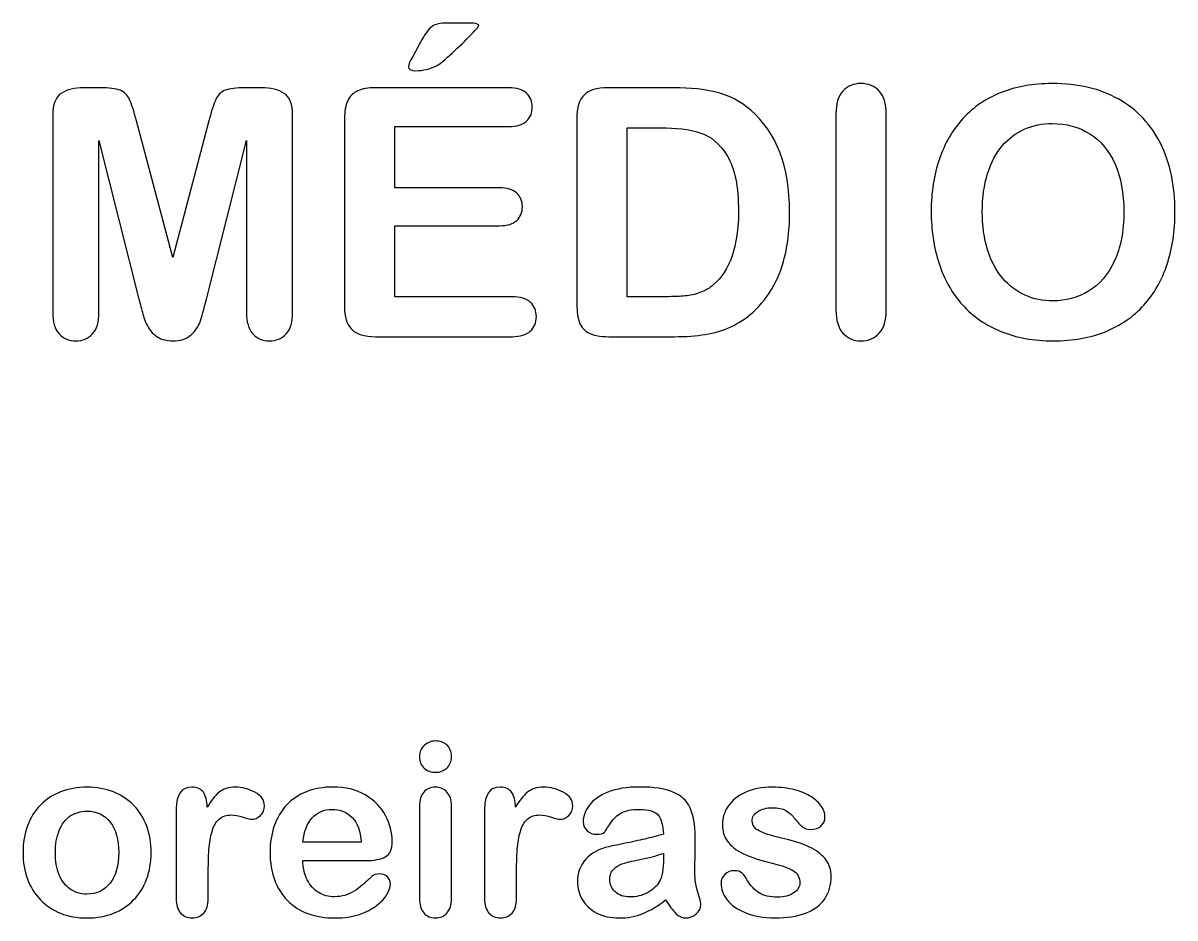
# Model space of a CAD drawing. Header units: millimetres. Extents: x -142 to 129, y -111 to 105.
# Drawn here: x -69.85 to -46.63, y -102.37 to -84.33 of the extents above; entities that cross this region are included whole.
import ezdxf

# ---------------------------------------------------------------- set-up
doc = ezdxf.new("R2010")
doc.units = ezdxf.units.MM
doc.header["$MEASUREMENT"] = 0
doc.layers.add('Layer 1', color=7, linetype='Continuous')

msp = doc.modelspace()

# ---------------------------------------------------------------- linework, layer by layer
at = {"layer": 'Layer 1', "color": 250}
for points, knots in [([(-61.3027, -84.3279), (-61.3027, -84.3279), (-60.8399, -84.3279), (-60.8399, -84.3279), (-60.7231, -84.3279), (-60.6646, -84.3454), (-60.6646, -84.3793), (-60.6646, -84.3968), (-60.7289, -84.4716), (-60.8563, -84.6013), (-60.9848, -84.731), (-61.1134, -84.8549), (-61.2443, -84.9741), (-61.374, -85.0921), (-61.4651, -85.1646), (-61.5154, -85.1891), (-61.6451, -85.2558), (-61.7853, -85.2885), (-61.9338, -85.2885), (-62.0319, -85.2885), (-62.081, -85.2604), (-62.081, -85.2032), (-62.081, -85.1646), (-62.0518, -85.0968), (-61.9922, -85.001), (-61.9922, -85.001), (-61.8379, -84.7147), (-61.8379, -84.7147), (-61.7479, -84.5476), (-61.6708, -84.4412), (-61.6042, -84.3956), (-61.5376, -84.3501), (-61.4371, -84.3279), (-61.3027, -84.3279)], [0, 0, 0, 0, 0.0909091, 0.0909091, 0.0909091, 0.1818182, 0.1818182, 0.1818182, 0.2727273, 0.2727273, 0.2727273, 0.3636364, 0.3636364, 0.3636364, 0.4545455, 0.4545455, 0.4545455, 0.5454545, 0.5454545, 0.5454545, 0.6363636, 0.6363636, 0.6363636, 0.7272727, 0.7272727, 0.7272727, 0.8181818, 0.8181818, 0.8181818, 0.9090909, 0.9090909, 0.9090909, 1, 1, 1, 1]), ([(-67.5163, -89.8952), (-67.5163, -89.8952), (-68.3215, -86.6978), (-68.3215, -86.6978), (-68.3215, -86.6978), (-68.3215, -90.1617), (-68.3215, -90.1617), (-68.3215, -90.3533), (-68.3647, -90.4971), (-68.45, -90.5929), (-68.5353, -90.6887), (-68.6487, -90.7366), (-68.7889, -90.7366), (-68.9257, -90.7366), (-69.0379, -90.6887), (-69.1243, -90.5941), (-69.2108, -90.4994), (-69.2541, -90.3557), (-69.2541, -90.1617), (-69.2541, -90.1617), (-69.2541, -86.1907), (-69.2541, -86.1907), (-69.2541, -85.971), (-69.1968, -85.8237), (-69.0834, -85.7466), (-68.9689, -85.6706), (-68.8146, -85.6321), (-68.6218, -85.6321), (-68.6218, -85.6321), (-68.3063, -85.6321), (-68.3063, -85.6321), (-68.117, -85.6321), (-67.9802, -85.6496), (-67.8949, -85.6835), (-67.8096, -85.7174), (-67.7453, -85.7793), (-67.7044, -85.8681), (-67.6635, -85.9569), (-67.6168, -86.1018), (-67.5642, -86.3028), (-67.5642, -86.3028), (-66.835, -89.0538), (-66.835, -89.0538), (-66.835, -89.0538), (-66.1058, -86.3028), (-66.1058, -86.3028), (-66.0532, -86.1018), (-66.0064, -85.9569), (-65.9655, -85.8681), (-65.9246, -85.7793), (-65.8615, -85.7174), (-65.7762, -85.6835), (-65.6909, -85.6496), (-65.553, -85.6321), (-65.3637, -85.6321), (-65.3637, -85.6321), (-65.0493, -85.6321), (-65.0493, -85.6321), (-64.8553, -85.6321), (-64.7011, -85.6706), (-64.5865, -85.7466), (-64.4732, -85.8237), (-64.4159, -85.971), (-64.4159, -86.1907), (-64.4159, -86.1907), (-64.4159, -90.1617), (-64.4159, -90.1617), (-64.4159, -90.3533), (-64.4591, -90.4971), (-64.5445, -90.5929), (-64.6298, -90.6887), (-64.7443, -90.7366), (-64.8869, -90.7366), (-65.0213, -90.7366), (-65.1323, -90.6887), (-65.2188, -90.5929), (-65.3052, -90.4971), (-65.3485, -90.3533), (-65.3485, -90.1617), (-65.3485, -90.1617), (-65.3485, -86.6978), (-65.3485, -86.6978), (-65.3485, -86.6978), (-66.1537, -89.8952), (-66.1537, -89.8952), (-66.2063, -90.1021), (-66.2483, -90.2552), (-66.2822, -90.3522), (-66.3149, -90.448), (-66.3757, -90.5368), (-66.4645, -90.6163), (-66.5545, -90.6969), (-66.6772, -90.7366), (-66.835, -90.7366), (-66.9542, -90.7366), (-67.0547, -90.7109), (-67.1365, -90.6595), (-67.2183, -90.6081), (-67.2826, -90.5426), (-67.3281, -90.4632), (-67.3737, -90.3825), (-67.4099, -90.2949), (-67.4357, -90.1979), (-67.4625, -90.1009), (-67.4894, -89.9992), (-67.5163, -89.8952)], [0, 0, 0, 0, 0.0285714, 0.0285714, 0.0285714, 0.0571429, 0.0571429, 0.0571429, 0.0857143, 0.0857143, 0.0857143, 0.1142857, 0.1142857, 0.1142857, 0.1428571, 0.1428571, 0.1428571, 0.1714286, 0.1714286, 0.1714286, 0.2, 0.2, 0.2, 0.2285714, 0.2285714, 0.2285714, 0.2571429, 0.2571429, 0.2571429, 0.2857143, 0.2857143, 0.2857143, 0.3142857, 0.3142857, 0.3142857, 0.3428571, 0.3428571, 0.3428571, 0.3714286, 0.3714286, 0.3714286, 0.4, 0.4, 0.4, 0.4285714, 0.4285714, 0.4285714, 0.4571429, 0.4571429, 0.4571429, 0.4857143, 0.4857143, 0.4857143, 0.5142857, 0.5142857, 0.5142857, 0.5428571, 0.5428571, 0.5428571, 0.5714286, 0.5714286, 0.5714286, 0.6, 0.6, 0.6, 0.6285714, 0.6285714, 0.6285714, 0.6571429, 0.6571429, 0.6571429, 0.6857143, 0.6857143, 0.6857143, 0.7142857, 0.7142857, 0.7142857, 0.7428571, 0.7428571, 0.7428571, 0.7714286, 0.7714286, 0.7714286, 0.8, 0.8, 0.8, 0.8285714, 0.8285714, 0.8285714, 0.8571429, 0.8571429, 0.8571429, 0.8857143, 0.8857143, 0.8857143, 0.9142857, 0.9142857, 0.9142857, 0.9428571, 0.9428571, 0.9428571, 0.9714286, 0.9714286, 0.9714286, 1, 1, 1, 1]), ([(-60.0639, -86.4174), (-60.0639, -86.4174), (-62.3545, -86.4174), (-62.3545, -86.4174), (-62.3545, -86.4174), (-62.3545, -87.6514), (-62.3545, -87.6514), (-62.3545, -87.6514), (-60.2451, -87.6514), (-60.2451, -87.6514), (-60.0897, -87.6514), (-59.974, -87.6865), (-59.898, -87.7555), (-59.8209, -87.8244), (-59.7835, -87.9167), (-59.7835, -88.0301), (-59.7835, -88.1434), (-59.8209, -88.2369), (-59.8957, -88.3082), (-59.9716, -88.3795), (-60.0873, -88.4157), (-60.2451, -88.4157), (-60.2451, -88.4157), (-62.3545, -88.4157), (-62.3545, -88.4157), (-62.3545, -88.4157), (-62.3545, -89.8461), (-62.3545, -89.8461), (-62.3545, -89.8461), (-59.9856, -89.8461), (-59.9856, -89.8461), (-59.8255, -89.8461), (-59.7052, -89.8835), (-59.6245, -89.9572), (-59.5427, -90.0308), (-59.5018, -90.1301), (-59.5018, -90.2528), (-59.5018, -90.3709), (-59.5427, -90.4679), (-59.6245, -90.5415), (-59.7052, -90.6151), (-59.8255, -90.6525), (-59.9856, -90.6525), (-59.9856, -90.6525), (-62.7483, -90.6525), (-62.7483, -90.6525), (-62.9692, -90.6525), (-63.1281, -90.6034), (-63.2251, -90.5053), (-63.3221, -90.4071), (-63.3712, -90.2482), (-63.3712, -90.0296), (-63.3712, -90.0296), (-63.3712, -86.2549), (-63.3712, -86.2549), (-63.3712, -86.1089), (-63.349, -85.9897), (-63.3057, -85.8973), (-63.2625, -85.805), (-63.1947, -85.7372), (-63.1024, -85.6952), (-63.0101, -85.6531), (-62.892, -85.6321), (-62.7483, -85.6321), (-62.7483, -85.6321), (-60.0639, -85.6321), (-60.0639, -85.6321), (-59.9015, -85.6321), (-59.7811, -85.6683), (-59.7028, -85.7396), (-59.6245, -85.812), (-59.5848, -85.9067), (-59.5848, -86.0224), (-59.5848, -86.1416), (-59.6245, -86.2374), (-59.7028, -86.3099), (-59.7811, -86.3811), (-59.9015, -86.4174), (-60.0639, -86.4174)], [0, 0, 0, 0, 0.0384615, 0.0384615, 0.0384615, 0.0769231, 0.0769231, 0.0769231, 0.1153846, 0.1153846, 0.1153846, 0.1538462, 0.1538462, 0.1538462, 0.1923077, 0.1923077, 0.1923077, 0.2307692, 0.2307692, 0.2307692, 0.2692308, 0.2692308, 0.2692308, 0.3076923, 0.3076923, 0.3076923, 0.3461538, 0.3461538, 0.3461538, 0.3846154, 0.3846154, 0.3846154, 0.4230769, 0.4230769, 0.4230769, 0.4615385, 0.4615385, 0.4615385, 0.5, 0.5, 0.5, 0.5384615, 0.5384615, 0.5384615, 0.5769231, 0.5769231, 0.5769231, 0.6153846, 0.6153846, 0.6153846, 0.6538462, 0.6538462, 0.6538462, 0.6923077, 0.6923077, 0.6923077, 0.7307692, 0.7307692, 0.7307692, 0.7692308, 0.7692308, 0.7692308, 0.8076923, 0.8076923, 0.8076923, 0.8461538, 0.8461538, 0.8461538, 0.8846154, 0.8846154, 0.8846154, 0.9230769, 0.9230769, 0.9230769, 0.9615385, 0.9615385, 0.9615385, 1, 1, 1, 1]), ([(-58.0644, -85.6321), (-58.0644, -85.6321), (-56.7392, -85.6321), (-56.7392, -85.6321), (-56.3944, -85.6321), (-56.0987, -85.6636), (-55.8522, -85.7279), (-55.6044, -85.7922), (-55.3812, -85.9125), (-55.1802, -86.0878), (-54.6578, -86.5354), (-54.396, -87.2167), (-54.396, -88.1294), (-54.396, -88.4309), (-54.4218, -88.7056), (-54.4743, -88.9545), (-54.5269, -89.2034), (-54.6087, -89.4278), (-54.7174, -89.6276), (-54.8273, -89.8274), (-54.9675, -90.0062), (-55.1393, -90.164), (-55.2737, -90.2844), (-55.4209, -90.3814), (-55.581, -90.4538), (-55.7411, -90.5275), (-55.9129, -90.5789), (-56.0964, -90.6081), (-56.2799, -90.6373), (-56.4879, -90.6525), (-56.7181, -90.6525), (-56.7181, -90.6525), (-58.0434, -90.6525), (-58.0434, -90.6525), (-58.228, -90.6525), (-58.3671, -90.6245), (-58.4617, -90.5684), (-58.5552, -90.5123), (-58.616, -90.434), (-58.644, -90.3323), (-58.6732, -90.2306), (-58.6873, -90.0986), (-58.6873, -89.9373), (-58.6873, -89.9373), (-58.6873, -86.2549), (-58.6873, -86.2549), (-58.6873, -86.0364), (-58.6382, -85.8775), (-58.54, -85.7793), (-58.4419, -85.6811), (-58.2829, -85.6321), (-58.0644, -85.6321)], [0, 0, 0, 0, 0.0588235, 0.0588235, 0.0588235, 0.1176471, 0.1176471, 0.1176471, 0.1764706, 0.1764706, 0.1764706, 0.2352941, 0.2352941, 0.2352941, 0.2941176, 0.2941176, 0.2941176, 0.3529412, 0.3529412, 0.3529412, 0.4117647, 0.4117647, 0.4117647, 0.4705882, 0.4705882, 0.4705882, 0.5294118, 0.5294118, 0.5294118, 0.5882353, 0.5882353, 0.5882353, 0.6470588, 0.6470588, 0.6470588, 0.7058824, 0.7058824, 0.7058824, 0.7647059, 0.7647059, 0.7647059, 0.8235294, 0.8235294, 0.8235294, 0.8823529, 0.8823529, 0.8823529, 0.9411765, 0.9411765, 0.9411765, 1, 1, 1, 1]), ([(-53.4623, -90.1173), (-53.4623, -90.1173), (-53.4623, -86.1638), (-53.4623, -86.1638), (-53.4623, -85.9581), (-53.4156, -85.805), (-53.3221, -85.7022), (-53.2286, -85.5993), (-53.107, -85.5479), (-52.9586, -85.5479), (-52.8067, -85.5479), (-52.6828, -85.5982), (-52.5882, -85.6998), (-52.4935, -85.8015), (-52.4456, -85.9558), (-52.4456, -86.1638), (-52.4456, -86.1638), (-52.4456, -90.1173), (-52.4456, -90.1173), (-52.4456, -90.3253), (-52.4935, -90.4795), (-52.5882, -90.5824), (-52.6828, -90.6852), (-52.8067, -90.7366), (-52.9586, -90.7366), (-53.1047, -90.7366), (-53.2251, -90.6852), (-53.3197, -90.5812), (-53.4144, -90.4772), (-53.4623, -90.3229), (-53.4623, -90.1173)], [0, 0, 0, 0, 0.1, 0.1, 0.1, 0.2, 0.2, 0.2, 0.3, 0.3, 0.3, 0.4, 0.4, 0.4, 0.5, 0.5, 0.5, 0.6, 0.6, 0.6, 0.7, 0.7, 0.7, 0.8, 0.8, 0.8, 0.9, 0.9, 0.9, 1, 1, 1, 1]), ([(-49.101, -85.5479), (-48.5798, -85.5479), (-48.1333, -85.6531), (-47.7605, -85.8646), (-47.3877, -86.075), (-47.1049, -86.3753), (-46.9133, -86.7645), (-46.7216, -87.1536), (-46.6258, -87.6105), (-46.6258, -88.1353), (-46.6258, -88.5233), (-46.6784, -88.8762), (-46.7836, -89.1929), (-46.8887, -89.5107), (-47.0453, -89.7854), (-47.2557, -90.0179), (-47.466, -90.2505), (-47.7231, -90.4281), (-48.0293, -90.552), (-48.3355, -90.6747), (-48.6849, -90.7366), (-49.0799, -90.7366), (-49.4726, -90.7366), (-49.8243, -90.6735), (-50.134, -90.5462), (-50.4449, -90.4199), (-50.7032, -90.2411), (-50.9112, -90.0109), (-51.1192, -89.7807), (-51.2758, -89.5037), (-51.3821, -89.1789), (-51.4885, -88.8551), (-51.5411, -88.5046), (-51.5411, -88.1283), (-51.5411, -87.7426), (-51.4861, -87.3897), (-51.3751, -87.0671), (-51.2641, -86.7458), (-51.104, -86.4723), (-50.8936, -86.2456), (-50.6845, -86.02), (-50.4285, -85.8471), (-50.127, -85.7279), (-49.8267, -85.6075), (-49.4843, -85.5479), (-49.101, -85.5479)], [0, 0, 0, 0, 0.0666667, 0.0666667, 0.0666667, 0.1333333, 0.1333333, 0.1333333, 0.2, 0.2, 0.2, 0.2666667, 0.2666667, 0.2666667, 0.3333333, 0.3333333, 0.3333333, 0.4, 0.4, 0.4, 0.4666667, 0.4666667, 0.4666667, 0.5333333, 0.5333333, 0.5333333, 0.6, 0.6, 0.6, 0.6666667, 0.6666667, 0.6666667, 0.7333333, 0.7333333, 0.7333333, 0.8, 0.8, 0.8, 0.8666667, 0.8666667, 0.8666667, 0.9333333, 0.9333333, 0.9333333, 1, 1, 1, 1]), ([(-47.6565, -88.1283), (-47.6565, -87.7613), (-47.7161, -87.4423), (-47.8342, -87.1723), (-47.9534, -86.9035), (-48.1228, -86.7002), (-48.3425, -86.5611), (-48.5622, -86.4232), (-48.8158, -86.3543), (-49.101, -86.3543), (-49.3031, -86.3543), (-49.4913, -86.3928), (-49.6631, -86.4688), (-49.836, -86.5459), (-49.9844, -86.6569), (-50.1083, -86.803), (-50.2322, -86.9491), (-50.3304, -87.1361), (-50.4028, -87.3628), (-50.4741, -87.5907), (-50.5103, -87.8454), (-50.5103, -88.1283), (-50.5103, -88.4146), (-50.4741, -88.6717), (-50.4028, -88.9031), (-50.3304, -89.1333), (-50.2287, -89.3249), (-50.0978, -89.4769), (-49.9669, -89.6288), (-49.8162, -89.7421), (-49.6467, -89.8169), (-49.4761, -89.8929), (-49.2903, -89.9303), (-49.0869, -89.9303), (-48.8263, -89.9303), (-48.5879, -89.8648), (-48.3694, -89.7351), (-48.152, -89.6054), (-47.9791, -89.4044), (-47.8494, -89.1321), (-47.7208, -88.861), (-47.6565, -88.5256), (-47.6565, -88.1283)], [0, 0, 0, 0, 0.0714286, 0.0714286, 0.0714286, 0.1428571, 0.1428571, 0.1428571, 0.2142857, 0.2142857, 0.2142857, 0.2857143, 0.2857143, 0.2857143, 0.3571429, 0.3571429, 0.3571429, 0.4285714, 0.4285714, 0.4285714, 0.5, 0.5, 0.5, 0.5714286, 0.5714286, 0.5714286, 0.6428571, 0.6428571, 0.6428571, 0.7142857, 0.7142857, 0.7142857, 0.7857143, 0.7857143, 0.7857143, 0.8571429, 0.8571429, 0.8571429, 0.9285714, 0.9285714, 0.9285714, 1, 1, 1, 1]), ([(-57.6706, -86.4384), (-57.6706, -86.4384), (-57.6706, -89.8461), (-57.6706, -89.8461), (-57.6706, -89.8461), (-56.8993, -89.8461), (-56.8993, -89.8461), (-56.731, -89.8461), (-56.5978, -89.8415), (-56.5019, -89.8321), (-56.4061, -89.8228), (-56.3068, -89.8006), (-56.2039, -89.7643), (-56.1011, -89.7269), (-56.0123, -89.6755), (-55.9375, -89.6101), (-55.5974, -89.3226), (-55.4268, -88.8271), (-55.4268, -88.1236), (-55.4268, -87.6281), (-55.5016, -87.2565), (-55.6512, -87.0099), (-55.8007, -86.7633), (-55.9854, -86.6067), (-56.2039, -86.5389), (-56.4236, -86.4723), (-56.6889, -86.4384), (-56.9986, -86.4384), (-56.9986, -86.4384), (-57.6706, -86.4384), (-57.6706, -86.4384)], [0, 0, 0, 0, 0.1, 0.1, 0.1, 0.2, 0.2, 0.2, 0.3, 0.3, 0.3, 0.4, 0.4, 0.4, 0.5, 0.5, 0.5, 0.6, 0.6, 0.6, 0.7, 0.7, 0.7, 0.8, 0.8, 0.8, 0.9, 0.9, 0.9, 1, 1, 1, 1]), ([(-61.5335, -99.4371), (-61.6235, -99.4371), (-61.7005, -99.4095), (-61.7645, -99.3544), (-61.8285, -99.2993), (-61.8601, -99.2207), (-61.8601, -99.1194), (-61.8601, -99.0286), (-61.8277, -98.9532), (-61.7621, -98.894), (-61.6964, -98.8349), (-61.6202, -98.8049), (-61.5335, -98.8049), (-61.4492, -98.8049), (-61.3754, -98.8316), (-61.3106, -98.8851), (-61.2458, -98.9394), (-61.2133, -99.0172), (-61.2133, -99.1194), (-61.2133, -99.2191), (-61.2449, -99.2969), (-61.3082, -99.3528), (-61.3714, -99.4087), (-61.446, -99.4371), (-61.5335, -99.4371)], [0, 0, 0, 0, 0.125, 0.125, 0.125, 0.25, 0.25, 0.25, 0.375, 0.375, 0.375, 0.5, 0.5, 0.5, 0.625, 0.625, 0.625, 0.75, 0.75, 0.75, 0.875, 0.875, 0.875, 1, 1, 1, 1]), ([(-67.2697, -101.0573), (-67.2697, -101.2511), (-67.2997, -101.4286), (-67.3597, -101.5915), (-67.4205, -101.7544), (-67.5072, -101.8946), (-67.6215, -102.0113), (-67.7349, -102.1289), (-67.8719, -102.218), (-68.03, -102.2804), (-68.188, -102.3428), (-68.3664, -102.3745), (-68.5641, -102.3745), (-68.7611, -102.3745), (-68.9378, -102.3428), (-69.0942, -102.2796), (-69.2506, -102.2164), (-69.3868, -102.1256), (-69.5019, -102.0073), (-69.6162, -101.8898), (-69.7037, -101.7503), (-69.7629, -101.5899), (-69.8221, -101.4286), (-69.8521, -101.2511), (-69.8521, -101.0565), (-69.8521, -100.8604), (-69.8221, -100.6804), (-69.7621, -100.5175), (-69.7013, -100.3546), (-69.6154, -100.2152), (-69.5027, -100.0993), (-69.3901, -99.9842), (-69.2539, -99.895), (-69.0942, -99.8326), (-68.9345, -99.7702), (-68.7578, -99.7386), (-68.5641, -99.7386), (-68.368, -99.7386), (-68.1897, -99.7702), (-68.03, -99.8334), (-67.8703, -99.8967), (-67.7333, -99.9874), (-67.619, -100.105), (-67.5048, -100.2217), (-67.418, -100.3611), (-67.3589, -100.5232), (-67.2997, -100.6845), (-67.2697, -100.8628), (-67.2697, -101.0573)], [0, 0, 0, 0, 0.0625, 0.0625, 0.0625, 0.125, 0.125, 0.125, 0.1875, 0.1875, 0.1875, 0.25, 0.25, 0.25, 0.3125, 0.3125, 0.3125, 0.375, 0.375, 0.375, 0.4375, 0.4375, 0.4375, 0.5, 0.5, 0.5, 0.5625, 0.5625, 0.5625, 0.625, 0.625, 0.625, 0.6875, 0.6875, 0.6875, 0.75, 0.75, 0.75, 0.8125, 0.8125, 0.8125, 0.875, 0.875, 0.875, 0.9375, 0.9375, 0.9375, 1, 1, 1, 1]), ([(-66.1171, -101.4391), (-66.1171, -101.4391), (-66.1171, -101.9805), (-66.1171, -101.9805), (-66.1171, -102.1118), (-66.1479, -102.2099), (-66.2095, -102.2756), (-66.2711, -102.3412), (-66.3489, -102.3745), (-66.4437, -102.3745), (-66.537, -102.3745), (-66.614, -102.3412), (-66.6739, -102.2748), (-66.7339, -102.2083), (-66.7639, -102.1102), (-66.7639, -101.9805), (-66.7639, -101.9805), (-66.7639, -100.1755), (-66.7639, -100.1755), (-66.7639, -99.8845), (-66.6585, -99.7386), (-66.4486, -99.7386), (-66.3416, -99.7386), (-66.2638, -99.7726), (-66.2168, -99.8407), (-66.169, -99.9088), (-66.143, -100.0101), (-66.1382, -100.1431), (-66.0612, -100.0101), (-65.9817, -99.9088), (-65.8999, -99.8407), (-65.818, -99.7726), (-65.7094, -99.7386), (-65.5732, -99.7386), (-65.4371, -99.7386), (-65.3049, -99.7726), (-65.1769, -99.8407), (-65.0488, -99.9088), (-64.9848, -99.9996), (-64.9848, -100.1123), (-64.9848, -100.1917), (-65.0115, -100.2565), (-65.0666, -100.3084), (-65.121, -100.3603), (-65.1801, -100.3854), (-65.2433, -100.3854), (-65.2668, -100.3854), (-65.3244, -100.3708), (-65.4152, -100.3416), (-65.5068, -100.3125), (-65.587, -100.2979), (-65.6567, -100.2979), (-65.7515, -100.2979), (-65.8285, -100.323), (-65.8893, -100.3724), (-65.9493, -100.4227), (-65.9963, -100.4965), (-66.0296, -100.5945), (-66.0628, -100.6926), (-66.0855, -100.8093), (-66.0985, -100.9447), (-66.1106, -101.08), (-66.1171, -101.2446), (-66.1171, -101.4391)], [0, 0, 0, 0, 0.047619, 0.047619, 0.047619, 0.0952381, 0.0952381, 0.0952381, 0.1428571, 0.1428571, 0.1428571, 0.1904762, 0.1904762, 0.1904762, 0.2380952, 0.2380952, 0.2380952, 0.2857143, 0.2857143, 0.2857143, 0.3333333, 0.3333333, 0.3333333, 0.3809524, 0.3809524, 0.3809524, 0.4285714, 0.4285714, 0.4285714, 0.4761905, 0.4761905, 0.4761905, 0.5238095, 0.5238095, 0.5238095, 0.5714286, 0.5714286, 0.5714286, 0.6190476, 0.6190476, 0.6190476, 0.6666667, 0.6666667, 0.6666667, 0.7142857, 0.7142857, 0.7142857, 0.7619048, 0.7619048, 0.7619048, 0.8095238, 0.8095238, 0.8095238, 0.8571429, 0.8571429, 0.8571429, 0.9047619, 0.9047619, 0.9047619, 0.952381, 0.952381, 0.952381, 1, 1, 1, 1]), ([(-62.9414, -101.217), (-62.9414, -101.217), (-64.2099, -101.217), (-64.2099, -101.217), (-64.2083, -101.3645), (-64.1783, -101.4942), (-64.1208, -101.6069), (-64.0632, -101.7195), (-63.9862, -101.8038), (-63.8906, -101.8606), (-63.7949, -101.9181), (-63.6888, -101.9465), (-63.5737, -101.9465), (-63.4958, -101.9465), (-63.4253, -101.9376), (-63.3613, -101.9189), (-63.2965, -101.9011), (-63.2349, -101.8727), (-63.1749, -101.8338), (-63.1141, -101.7949), (-63.059, -101.7536), (-63.0087, -101.709), (-62.9577, -101.6644), (-62.892, -101.6045), (-62.8109, -101.5283), (-62.7777, -101.4999), (-62.7307, -101.4853), (-62.6691, -101.4853), (-62.6026, -101.4853), (-62.5483, -101.5039), (-62.507, -101.5404), (-62.4665, -101.5761), (-62.4454, -101.628), (-62.4454, -101.6944), (-62.4454, -101.7528), (-62.4689, -101.8209), (-62.5143, -101.8995), (-62.5605, -101.9773), (-62.6294, -102.0527), (-62.7226, -102.124), (-62.815, -102.1961), (-62.9309, -102.2561), (-63.0711, -102.3031), (-63.2113, -102.351), (-63.3726, -102.3745), (-63.5542, -102.3745), (-63.9708, -102.3745), (-64.2942, -102.2553), (-64.5252, -102.0178), (-64.7562, -101.7803), (-64.8713, -101.4586), (-64.8713, -101.0517), (-64.8713, -100.8604), (-64.843, -100.6821), (-64.7862, -100.5183), (-64.7295, -100.3546), (-64.646, -100.2144), (-64.5374, -100.0969), (-64.428, -99.9801), (-64.2934, -99.8902), (-64.1337, -99.8278), (-63.9741, -99.7654), (-63.7966, -99.7337), (-63.602, -99.7337), (-63.3483, -99.7337), (-63.1311, -99.7872), (-62.9504, -99.8942), (-62.7688, -100.0012), (-62.6334, -100.139), (-62.5427, -100.3092), (-62.4527, -100.4786), (-62.4073, -100.6513), (-62.4073, -100.8272), (-62.4073, -100.9901), (-62.4543, -101.0962), (-62.5475, -101.1449), (-62.6407, -101.1927), (-62.772, -101.217), (-62.9414, -101.217)], [0, 0, 0, 0, 0.0384615, 0.0384615, 0.0384615, 0.0769231, 0.0769231, 0.0769231, 0.1153846, 0.1153846, 0.1153846, 0.1538462, 0.1538462, 0.1538462, 0.1923077, 0.1923077, 0.1923077, 0.2307692, 0.2307692, 0.2307692, 0.2692308, 0.2692308, 0.2692308, 0.3076923, 0.3076923, 0.3076923, 0.3461538, 0.3461538, 0.3461538, 0.3846154, 0.3846154, 0.3846154, 0.4230769, 0.4230769, 0.4230769, 0.4615385, 0.4615385, 0.4615385, 0.5, 0.5, 0.5, 0.5384615, 0.5384615, 0.5384615, 0.5769231, 0.5769231, 0.5769231, 0.6153846, 0.6153846, 0.6153846, 0.6538462, 0.6538462, 0.6538462, 0.6923077, 0.6923077, 0.6923077, 0.7307692, 0.7307692, 0.7307692, 0.7692308, 0.7692308, 0.7692308, 0.8076923, 0.8076923, 0.8076923, 0.8461538, 0.8461538, 0.8461538, 0.8846154, 0.8846154, 0.8846154, 0.9230769, 0.9230769, 0.9230769, 0.9615385, 0.9615385, 0.9615385, 1, 1, 1, 1]), ([(-61.2133, -100.1066), (-61.2133, -100.1066), (-61.2133, -101.9805), (-61.2133, -101.9805), (-61.2133, -102.1102), (-61.2441, -102.2083), (-61.3057, -102.2748), (-61.3673, -102.3412), (-61.4451, -102.3745), (-61.54, -102.3745), (-61.6348, -102.3745), (-61.7118, -102.3404), (-61.771, -102.2723), (-61.8301, -102.2042), (-61.8601, -102.107), (-61.8601, -101.9805), (-61.8601, -101.9805), (-61.8601, -100.126), (-61.8601, -100.126), (-61.8601, -99.9972), (-61.8301, -99.9007), (-61.771, -99.8359), (-61.7118, -99.771), (-61.6348, -99.7386), (-61.54, -99.7386), (-61.4451, -99.7386), (-61.3673, -99.771), (-61.3057, -99.8359), (-61.2441, -99.9007), (-61.2133, -99.9915), (-61.2133, -100.1066)], [0, 0, 0, 0, 0.1, 0.1, 0.1, 0.2, 0.2, 0.2, 0.3, 0.3, 0.3, 0.4, 0.4, 0.4, 0.5, 0.5, 0.5, 0.6, 0.6, 0.6, 0.7, 0.7, 0.7, 0.8, 0.8, 0.8, 0.9, 0.9, 0.9, 1, 1, 1, 1]), ([(-59.9003, -101.4391), (-59.9003, -101.4391), (-59.9003, -101.9805), (-59.9003, -101.9805), (-59.9003, -102.1118), (-59.9311, -102.2099), (-59.9927, -102.2756), (-60.0543, -102.3412), (-60.1321, -102.3745), (-60.2269, -102.3745), (-60.3202, -102.3745), (-60.3972, -102.3412), (-60.4571, -102.2748), (-60.5171, -102.2083), (-60.5471, -102.1102), (-60.5471, -101.9805), (-60.5471, -101.9805), (-60.5471, -100.1755), (-60.5471, -100.1755), (-60.5471, -99.8845), (-60.4417, -99.7386), (-60.2318, -99.7386), (-60.1248, -99.7386), (-60.047, -99.7726), (-60, -99.8407), (-59.9522, -99.9088), (-59.9262, -100.0101), (-59.9214, -100.1431), (-59.8444, -100.0101), (-59.7649, -99.9088), (-59.6831, -99.8407), (-59.6012, -99.7726), (-59.4926, -99.7386), (-59.3564, -99.7386), (-59.2203, -99.7386), (-59.0881, -99.7726), (-58.9601, -99.8407), (-58.832, -99.9088), (-58.768, -99.9996), (-58.768, -100.1123), (-58.768, -100.1917), (-58.7947, -100.2565), (-58.8498, -100.3084), (-58.9042, -100.3603), (-58.9633, -100.3854), (-59.0265, -100.3854), (-59.05, -100.3854), (-59.1076, -100.3708), (-59.1984, -100.3416), (-59.29, -100.3125), (-59.3702, -100.2979), (-59.4399, -100.2979), (-59.5347, -100.2979), (-59.6117, -100.323), (-59.6725, -100.3724), (-59.7325, -100.4227), (-59.7795, -100.4965), (-59.8128, -100.5945), (-59.846, -100.6926), (-59.8687, -100.8093), (-59.8817, -100.9447), (-59.8938, -101.08), (-59.9003, -101.2446), (-59.9003, -101.4391)], [0, 0, 0, 0, 0.047619, 0.047619, 0.047619, 0.0952381, 0.0952381, 0.0952381, 0.1428571, 0.1428571, 0.1428571, 0.1904762, 0.1904762, 0.1904762, 0.2380952, 0.2380952, 0.2380952, 0.2857143, 0.2857143, 0.2857143, 0.3333333, 0.3333333, 0.3333333, 0.3809524, 0.3809524, 0.3809524, 0.4285714, 0.4285714, 0.4285714, 0.4761905, 0.4761905, 0.4761905, 0.5238095, 0.5238095, 0.5238095, 0.5714286, 0.5714286, 0.5714286, 0.6190476, 0.6190476, 0.6190476, 0.6666667, 0.6666667, 0.6666667, 0.7142857, 0.7142857, 0.7142857, 0.7619048, 0.7619048, 0.7619048, 0.8095238, 0.8095238, 0.8095238, 0.8571429, 0.8571429, 0.8571429, 0.9047619, 0.9047619, 0.9047619, 0.952381, 0.952381, 0.952381, 1, 1, 1, 1]), ([(-56.8949, -102.0105), (-57.0521, -102.1321), (-57.2037, -102.2229), (-57.3496, -102.2837), (-57.4963, -102.3445), (-57.6608, -102.3745), (-57.8424, -102.3745), (-58.0085, -102.3745), (-58.1552, -102.3412), (-58.2809, -102.2756), (-58.4065, -102.2099), (-58.5038, -102.1216), (-58.5718, -102.0089), (-58.6399, -101.8962), (-58.674, -101.7747), (-58.674, -101.6434), (-58.674, -101.4659), (-58.618, -101.3151), (-58.5054, -101.1903), (-58.3927, -101.0646), (-58.2379, -100.9812), (-58.0409, -100.9382), (-58.0004, -100.9285), (-57.8983, -100.9074), (-57.7354, -100.8742), (-57.5725, -100.8409), (-57.4322, -100.8109), (-57.3163, -100.7826), (-57.2004, -100.755), (-57.074, -100.7218), (-56.9378, -100.6821), (-56.9459, -100.511), (-56.98, -100.3854), (-57.0407, -100.306), (-57.1023, -100.2257), (-57.228, -100.186), (-57.4201, -100.186), (-57.5846, -100.186), (-57.7086, -100.2087), (-57.7913, -100.2549), (-57.8748, -100.3003), (-57.9461, -100.3692), (-58.0053, -100.4616), (-58.0645, -100.5532), (-58.1066, -100.6132), (-58.1309, -100.6432), (-58.156, -100.6723), (-58.2087, -100.6869), (-58.289, -100.6869), (-58.3619, -100.6869), (-58.4251, -100.6634), (-58.4778, -100.6164), (-58.5305, -100.5702), (-58.5573, -100.5102), (-58.5573, -100.4373), (-58.5573, -100.323), (-58.5167, -100.212), (-58.4365, -100.1042), (-58.3554, -99.9964), (-58.2298, -99.908), (-58.0588, -99.8383), (-57.8878, -99.7686), (-57.6746, -99.7337), (-57.4193, -99.7337), (-57.1348, -99.7337), (-56.9103, -99.7678), (-56.7473, -99.8351), (-56.5844, -99.9023), (-56.4693, -100.0085), (-56.402, -100.1544), (-56.3348, -100.3003), (-56.3007, -100.4932), (-56.3007, -100.7339), (-56.3007, -100.8863), (-56.3015, -101.0152), (-56.3024, -101.1214), (-56.3032, -101.2276), (-56.304, -101.3459), (-56.3056, -101.4756), (-56.3056, -101.5972), (-56.2853, -101.7244), (-56.2448, -101.8565), (-56.2043, -101.9878), (-56.1848, -102.0729), (-56.1848, -102.111), (-56.1848, -102.1775), (-56.2156, -102.2383), (-56.278, -102.2926), (-56.3413, -102.3469), (-56.4118, -102.3745), (-56.4912, -102.3745), (-56.5577, -102.3745), (-56.6233, -102.3437), (-56.6882, -102.2812), (-56.753, -102.2188), (-56.8219, -102.1289), (-56.8949, -102.0105)], [0, 0, 0, 0, 0.03125, 0.03125, 0.03125, 0.0625, 0.0625, 0.0625, 0.09375, 0.09375, 0.09375, 0.125, 0.125, 0.125, 0.15625, 0.15625, 0.15625, 0.1875, 0.1875, 0.1875, 0.21875, 0.21875, 0.21875, 0.25, 0.25, 0.25, 0.28125, 0.28125, 0.28125, 0.3125, 0.3125, 0.3125, 0.34375, 0.34375, 0.34375, 0.375, 0.375, 0.375, 0.40625, 0.40625, 0.40625, 0.4375, 0.4375, 0.4375, 0.46875, 0.46875, 0.46875, 0.5, 0.5, 0.5, 0.53125, 0.53125, 0.53125, 0.5625, 0.5625, 0.5625, 0.59375, 0.59375, 0.59375, 0.625, 0.625, 0.625, 0.65625, 0.65625, 0.65625, 0.6875, 0.6875, 0.6875, 0.71875, 0.71875, 0.71875, 0.75, 0.75, 0.75, 0.78125, 0.78125, 0.78125, 0.8125, 0.8125, 0.8125, 0.84375, 0.84375, 0.84375, 0.875, 0.875, 0.875, 0.90625, 0.90625, 0.90625, 0.9375, 0.9375, 0.9375, 0.96875, 0.96875, 0.96875, 1, 1, 1, 1]), ([(-53.557, -101.5283), (-53.557, -101.7066), (-53.6008, -101.8598), (-53.6875, -101.987), (-53.7742, -102.1143), (-53.9031, -102.2107), (-54.0733, -102.2764), (-54.2435, -102.342), (-54.4502, -102.3745), (-54.6942, -102.3745), (-54.9268, -102.3745), (-55.1262, -102.3388), (-55.2924, -102.2675), (-55.4585, -102.197), (-55.5809, -102.1078), (-55.6604, -102.0008), (-55.739, -101.8946), (-55.7787, -101.7876), (-55.7787, -101.6798), (-55.7787, -101.6085), (-55.7536, -101.5477), (-55.7025, -101.4975), (-55.6523, -101.4464), (-55.5882, -101.4213), (-55.5104, -101.4213), (-55.4423, -101.4213), (-55.3905, -101.4383), (-55.354, -101.4715), (-55.3175, -101.5048), (-55.2827, -101.551), (-55.2494, -101.6117), (-55.183, -101.7268), (-55.1035, -101.8136), (-55.0111, -101.8703), (-54.9187, -101.9279), (-54.7923, -101.9562), (-54.6326, -101.9562), (-54.5029, -101.9562), (-54.3967, -101.927), (-54.3141, -101.8695), (-54.2306, -101.8119), (-54.1892, -101.7455), (-54.1892, -101.6709), (-54.1892, -101.5566), (-54.2322, -101.474), (-54.3181, -101.4213), (-54.4048, -101.3694), (-54.5467, -101.3191), (-54.7445, -101.2713), (-54.9674, -101.2162), (-55.1489, -101.1578), (-55.2891, -101.0971), (-55.4285, -101.0363), (-55.5404, -100.9552), (-55.6247, -100.8555), (-55.7082, -100.7558), (-55.7503, -100.6326), (-55.7503, -100.4875), (-55.7503, -100.357), (-55.7114, -100.2347), (-55.6344, -100.1187), (-55.5566, -100.0028), (-55.4423, -99.9112), (-55.2908, -99.8424), (-55.14, -99.7735), (-54.9576, -99.7386), (-54.7436, -99.7386), (-54.5759, -99.7386), (-54.4251, -99.7556), (-54.2922, -99.7905), (-54.1584, -99.8253), (-54.0466, -99.8723), (-53.9574, -99.9307), (-53.8675, -99.9899), (-53.7994, -100.0547), (-53.7532, -100.126), (-53.7062, -100.1974), (-53.6827, -100.2663), (-53.6827, -100.3352), (-53.6827, -100.4089), (-53.7078, -100.4705), (-53.758, -100.5175), (-53.8075, -100.5653), (-53.8788, -100.5889), (-53.9704, -100.5889), (-54.0369, -100.5889), (-54.0936, -100.5702), (-54.1406, -100.5321), (-54.1868, -100.494), (-54.2403, -100.4373), (-54.3011, -100.3611), (-54.3497, -100.2979), (-54.4073, -100.2468), (-54.4737, -100.2087), (-54.5402, -100.1706), (-54.6302, -100.152), (-54.7445, -100.152), (-54.8612, -100.152), (-54.9584, -100.1771), (-55.0362, -100.2265), (-55.1133, -100.2768), (-55.1522, -100.3392), (-55.1522, -100.4138), (-55.1522, -100.4819), (-55.1238, -100.5378), (-55.0671, -100.5807), (-55.0095, -100.6245), (-54.9333, -100.661), (-54.8369, -100.6894), (-54.7404, -100.7177), (-54.6075, -100.7526), (-54.4381, -100.7939), (-54.2371, -100.8426), (-54.0725, -100.9017), (-53.9453, -100.9698), (-53.818, -101.0379), (-53.7216, -101.1181), (-53.6559, -101.2113), (-53.5903, -101.3037), (-53.557, -101.4091), (-53.557, -101.5283)], [0, 0, 0, 0, 0.025, 0.025, 0.025, 0.05, 0.05, 0.05, 0.075, 0.075, 0.075, 0.1, 0.1, 0.1, 0.125, 0.125, 0.125, 0.15, 0.15, 0.15, 0.175, 0.175, 0.175, 0.2, 0.2, 0.2, 0.225, 0.225, 0.225, 0.25, 0.25, 0.25, 0.275, 0.275, 0.275, 0.3, 0.3, 0.3, 0.325, 0.325, 0.325, 0.35, 0.35, 0.35, 0.375, 0.375, 0.375, 0.4, 0.4, 0.4, 0.425, 0.425, 0.425, 0.45, 0.45, 0.45, 0.475, 0.475, 0.475, 0.5, 0.5, 0.5, 0.525, 0.525, 0.525, 0.55, 0.55, 0.55, 0.575, 0.575, 0.575, 0.6, 0.6, 0.6, 0.625, 0.625, 0.625, 0.65, 0.65, 0.65, 0.675, 0.675, 0.675, 0.7, 0.7, 0.7, 0.725, 0.725, 0.725, 0.75, 0.75, 0.75, 0.775, 0.775, 0.775, 0.8, 0.8, 0.8, 0.825, 0.825, 0.825, 0.85, 0.85, 0.85, 0.875, 0.875, 0.875, 0.9, 0.9, 0.9, 0.925, 0.925, 0.925, 0.95, 0.95, 0.95, 0.975, 0.975, 0.975, 1, 1, 1, 1]), ([(-67.9214, -101.0573), (-67.9214, -100.7931), (-67.9797, -100.588), (-68.0956, -100.4405), (-68.2124, -100.2938), (-68.368, -100.2201), (-68.5641, -100.2201), (-68.6914, -100.2201), (-68.8024, -100.2525), (-68.8989, -100.3181), (-68.9953, -100.3838), (-69.0699, -100.4811), (-69.1218, -100.6091), (-69.1745, -100.7372), (-69.2004, -100.8871), (-69.2004, -101.0573), (-69.2004, -101.2267), (-69.1745, -101.3751), (-69.1234, -101.5015), (-69.0715, -101.628), (-68.9986, -101.7252), (-68.9029, -101.7925), (-68.8073, -101.8598), (-68.6938, -101.893), (-68.5641, -101.893), (-68.368, -101.893), (-68.2124, -101.8192), (-68.0956, -101.6709), (-67.9797, -101.5234), (-67.9214, -101.3183), (-67.9214, -101.0573)], [0, 0, 0, 0, 0.1, 0.1, 0.1, 0.2, 0.2, 0.2, 0.3, 0.3, 0.3, 0.4, 0.4, 0.4, 0.5, 0.5, 0.5, 0.6, 0.6, 0.6, 0.7, 0.7, 0.7, 0.8, 0.8, 0.8, 0.9, 0.9, 0.9, 1, 1, 1, 1]), ([(-64.2099, -100.8474), (-64.2099, -100.8474), (-63.0347, -100.8474), (-63.0347, -100.8474), (-63.0501, -100.6261), (-63.11, -100.4608), (-63.2138, -100.3506), (-63.3175, -100.2411), (-63.4537, -100.186), (-63.6231, -100.186), (-63.7852, -100.186), (-63.9173, -100.2419), (-64.0211, -100.353), (-64.1248, -100.4648), (-64.188, -100.6294), (-64.2099, -100.8474)], [0, 0, 0, 0, 0.2, 0.2, 0.2, 0.4, 0.4, 0.4, 0.6, 0.6, 0.6, 0.8, 0.8, 0.8, 1, 1, 1, 1]), ([(-56.9378, -101.0711), (-57.0326, -101.106), (-57.1704, -101.1433), (-57.352, -101.1814), (-57.5327, -101.2203), (-57.6584, -101.2494), (-57.7281, -101.2673), (-57.7978, -101.2859), (-57.8642, -101.3216), (-57.9275, -101.3743), (-57.9907, -101.4278), (-58.0223, -101.5015), (-58.0223, -101.5972), (-58.0223, -101.6952), (-57.985, -101.7787), (-57.9104, -101.8476), (-57.8367, -101.9165), (-57.7394, -101.9514), (-57.6187, -101.9514), (-57.4906, -101.9514), (-57.3723, -101.923), (-57.2645, -101.8671), (-57.1558, -101.8103), (-57.0764, -101.7382), (-57.0253, -101.649), (-56.967, -101.551), (-56.9378, -101.3888), (-56.9378, -101.1635), (-56.9378, -101.1635), (-56.9378, -101.0711), (-56.9378, -101.0711)], [0, 0, 0, 0, 0.1, 0.1, 0.1, 0.2, 0.2, 0.2, 0.3, 0.3, 0.3, 0.4, 0.4, 0.4, 0.5, 0.5, 0.5, 0.6, 0.6, 0.6, 0.7, 0.7, 0.7, 0.8, 0.8, 0.8, 0.9, 0.9, 0.9, 1, 1, 1, 1])]:
    msp.add_open_spline(points, degree=3, knots=knots, dxfattribs=at)

doc.saveas('drawing.dxf')
